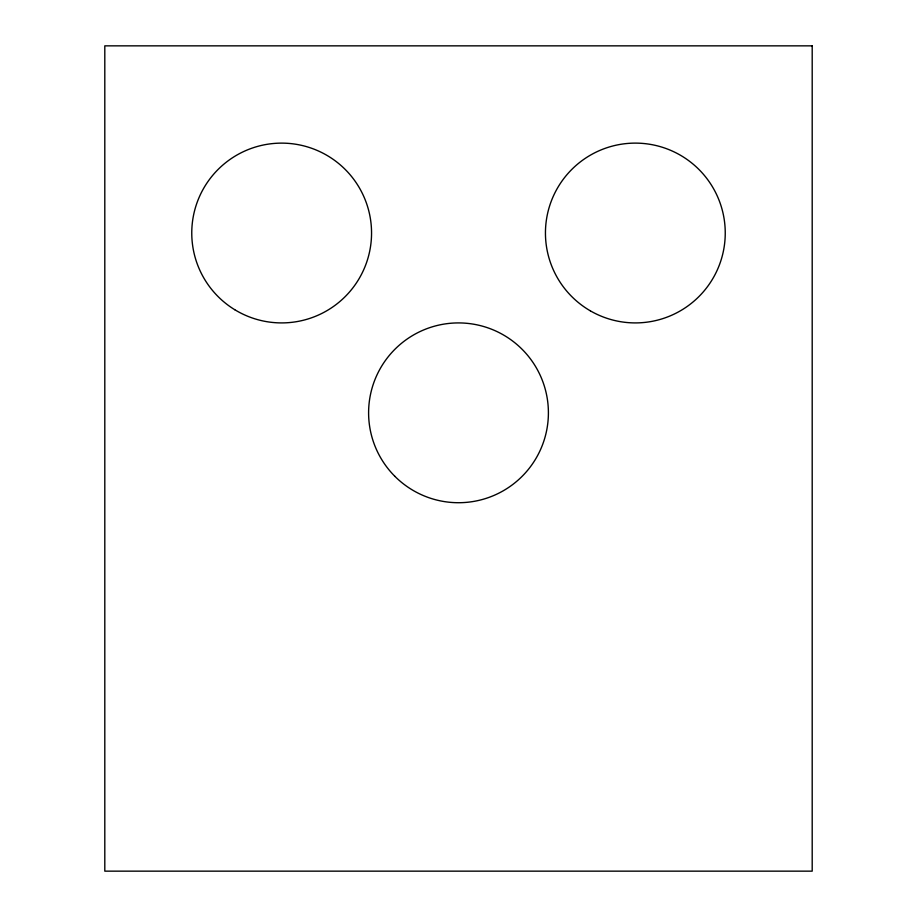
<?xml version="1.0" encoding="UTF-8"?>
<svg xmlns="http://www.w3.org/2000/svg" width="917" height="917" viewBox="0 0 917 917"><rect width="100%" height="100%" fill="white"/><g stroke="black" fill="none" stroke-linecap="round" stroke-linejoin="round"><path stroke-width="1.38" d="M812.198 45.85L104.802 45.85L104.802 871.15L812.198 871.15L812.198 45.85M394.929 476.382A89.9 89.9 0 0 0 545.34 436.079A89.9 89.9 0 0 0 435.231 325.982A89.9 89.9 0 0 0 394.929 476.382M234.729 309.694A89.9 89.9 0 0 0 371.523 235.314A89.9 89.9 0 0 0 238.707 154.045A89.9 89.9 0 0 0 234.729 309.694M590.399 310.874A89.9 89.9 0 0 0 725.244 233.021A89.9 89.9 0 0 0 590.399 155.156A89.9 89.9 0 0 0 590.399 310.874"/></g></svg>
